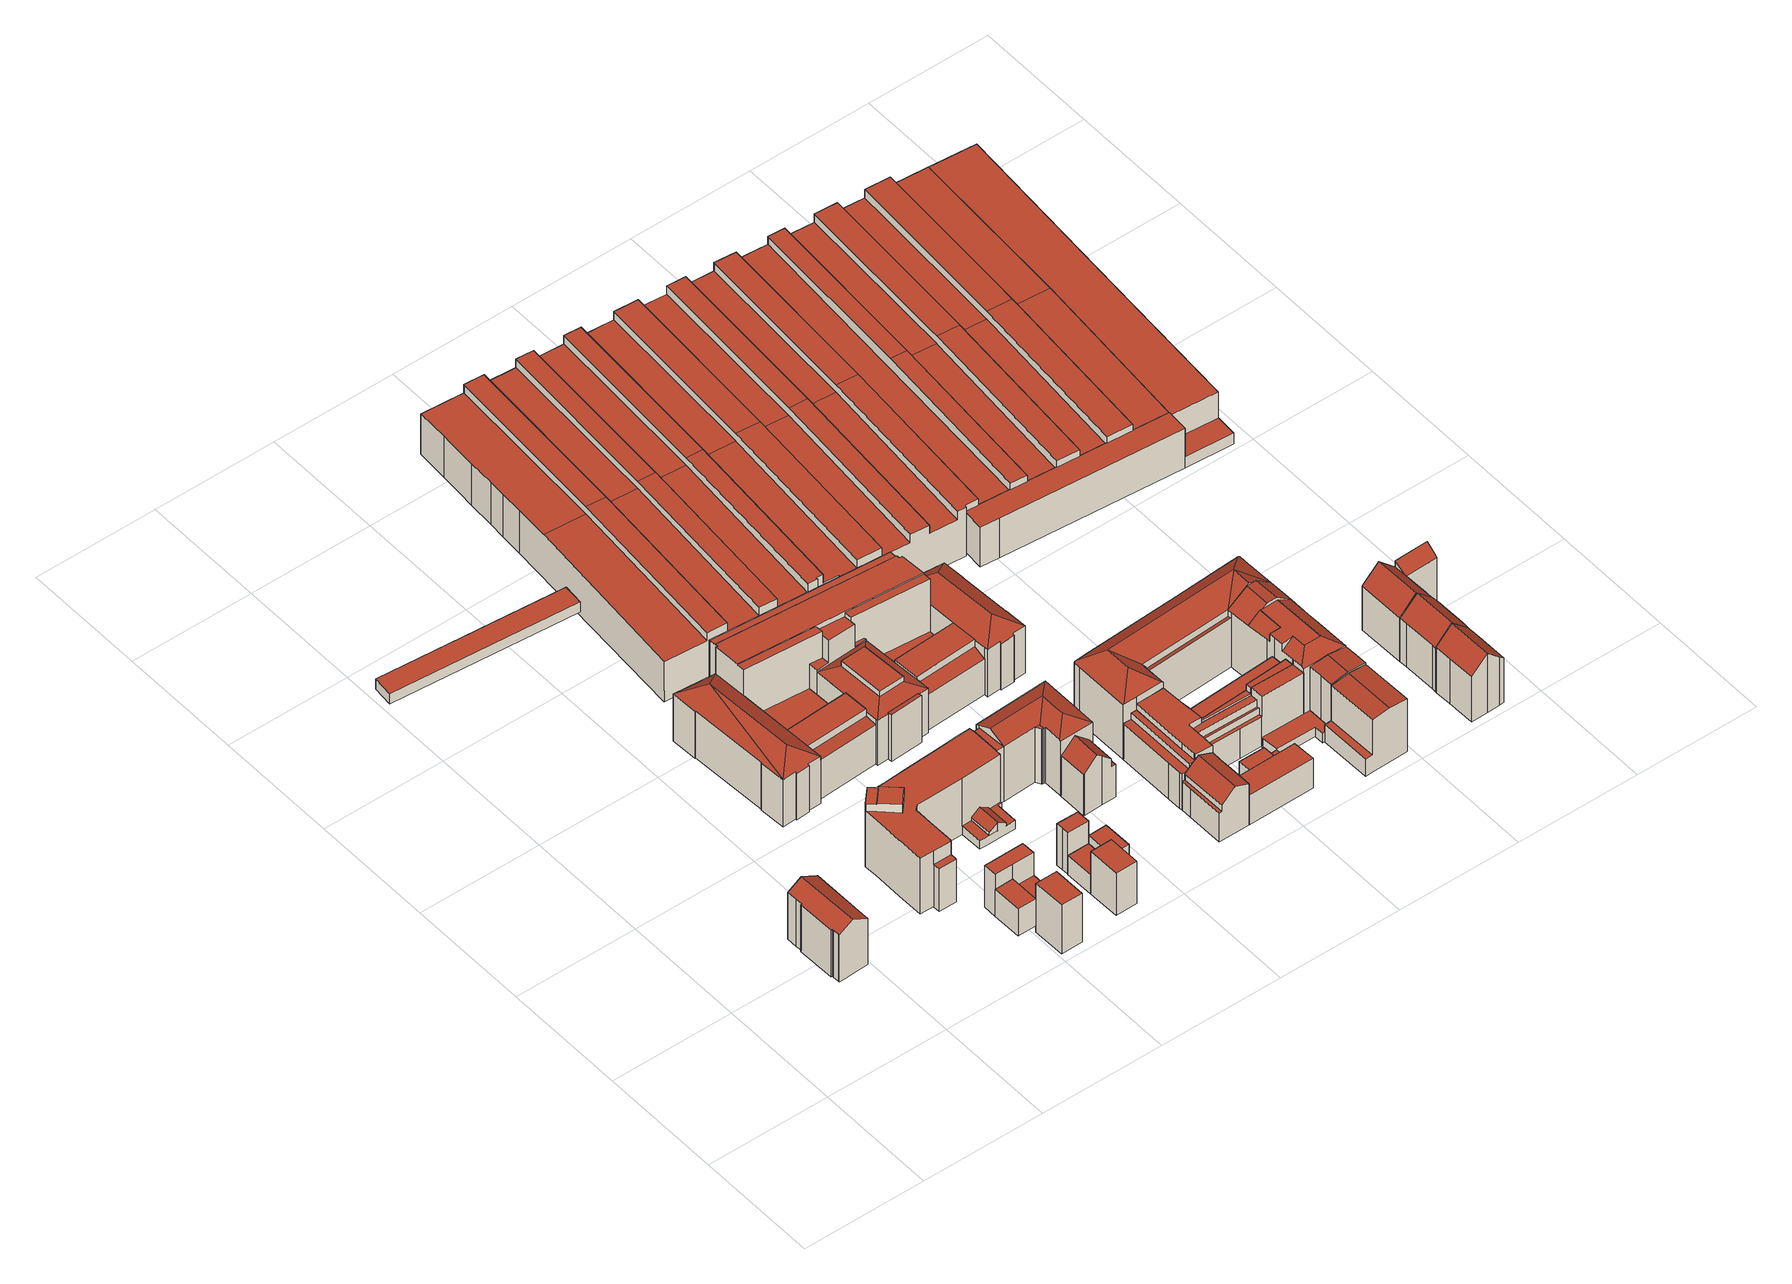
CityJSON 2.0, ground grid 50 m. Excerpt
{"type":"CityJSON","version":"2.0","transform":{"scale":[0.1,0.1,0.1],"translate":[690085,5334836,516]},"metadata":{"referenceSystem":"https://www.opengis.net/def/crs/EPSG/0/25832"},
"CityObjects":{
"building1":{"type":"Building","attributes":{"Gemeindeschluessel":"09162000","HoeheDach":"544.188","HoeheGrund":"519.210","Methode":"2000","NiedrigsteTraufeDesGebaeudes":"540.117","Geometrietyp2DReferenz":"3000","function":"31001_9998","roofType":"3100","measuredHeight":24.98,"storeysAboveGround":5},"geometry":[{"type":"MultiSurface","lod":"2","boundaries":[[[0,1,2,3,4,5]],[[6,7,8,9]],[[10,11,12,13]],[[9,8,14,15]],[[13,12,16,17]],[[18,19,7,6]],[[20,21,3,2,22,23,24,25]],[[17,16,19,18]],[[26,27,28,29]],[[30,31,11,10]],[[0,5,27,26]],[[28,27,5,4,3,21,20,32]],[[33,34,35,29,28,32,36,37]],[[15,14,25,24]],[[37,38,31,30,39,33]],[[1,0,26,29,35,34,33,39,30,10,13,17,18,6,9,15,24,23,22,2]],[[16,12,11,31,38,37,36,32,20,25,14,8,7,19]]],"semantics":{"surfaces":[{"type":"WallSurface"},{"type":"RoofSurface"},{"type":"GroundSurface"}],"values":[0,0,0,0,0,0,0,0,0,0,0,1,0,0,0,2,1]}}]},
"building2":{"type":"Building","attributes":{"Gemeindeschluessel":"09162000","HoeheDach":"531.533","HoeheGrund":"519.128","Methode":"1000","NiedrigsteTraufeDesGebaeudes":"531.533","Geometrietyp2DReferenz":"3000","function":"31001_9998","roofType":"1000","measuredHeight":12.4,"storeysAboveGround":3},"geometry":[{"type":"MultiSurface","lod":"2","boundaries":[[[40,41,42,43]],[[41,44,45,42]],[[43,46,47,40]],[[46,45,44,47]],[[47,44,41,40]],[[43,42,45,46]]],"semantics":{"surfaces":[{"type":"WallSurface"},{"type":"RoofSurface"},{"type":"GroundSurface"}],"values":[0,1,2,0,0,0]}}]},
"building3":{"type":"Building","attributes":{"Gemeindeschluessel":"09162000","HoeheDach":"524.943","HoeheGrund":"520.343","Methode":"1000","NiedrigsteTraufeDesGebaeudes":"524.943","Geometrietyp2DReferenz":"3000","function":"51009_1610","roofType":"1000","measuredHeight":4.6},"geometry":[{"type":"MultiSurface","lod":"2","boundaries":[[[48,49,50,51]],[[52,53,49,48]],[[53,54,50,49]],[[51,55,52,48]],[[55,54,53,52]],[[51,50,54,55]]],"semantics":{"surfaces":[{"type":"WallSurface"},{"type":"RoofSurface"},{"type":"GroundSurface"}],"values":[0,0,1,2,0,0]}}]},
"building4":{"type":"Building","attributes":{"Gemeindeschluessel":"09162000","HoeheDach":"538.558","HoeheGrund":"516.236","Methode":"1000","NiedrigsteTraufeDesGebaeudes":"538.558","Geometrietyp2DReferenz":"3000","function":"31001_9998","roofType":"1000","measuredHeight":22.32,"storeysAboveGround":5},"geometry":[{"type":"MultiSurface","lod":"2","boundaries":[[[56,57,58,59]],[[56,60,61,57]],[[58,62,63,59]],[[59,63,60,56]],[[63,62,61,60]],[[57,61,62,58]]],"semantics":{"surfaces":[{"type":"GroundSurface"},{"type":"WallSurface"},{"type":"RoofSurface"}],"values":[0,1,1,1,2,1]}}]},
"building5":{"type":"Building","attributes":{"Gemeindeschluessel":"09162000","HoeheDach":"538.330","HoeheGrund":"519.120","Methode":"2000","NiedrigsteTraufeDesGebaeudes":"538.330","Geometrietyp2DReferenz":"3000","function":"31001_9998","roofType":"1000","measuredHeight":19.21,"storeysAboveGround":5},"geometry":[{"type":"MultiSurface","lod":"2","boundaries":[[[64,65,66,67]],[[68,69,70,46]],[[71,64,67,68,46,43]],[[43,72,73,71]],[[71,73,65,64]],[[67,66,69,68]],[[72,70,69,66,65,73]],[[46,70,72,43]]],"semantics":{"surfaces":[{"type":"WallSurface"},{"type":"GroundSurface"},{"type":"RoofSurface"}],"values":[0,0,1,0,0,0,2,0]}}]},
"building6":{"type":"Building","attributes":{"Gemeindeschluessel":"09162000","HoeheDach":"527.783","HoeheGrund":"519.150","Methode":"1000","NiedrigsteTraufeDesGebaeudes":"527.783","Geometrietyp2DReferenz":"3000","function":"31001_9998","roofType":"1000","measuredHeight":8.63,"storeysAboveGround":2},"geometry":[{"type":"MultiSurface","lod":"2","boundaries":[[[47,74,75,46]],[[68,76,77,78]],[[78,77,74,47]],[[74,77,76,75]],[[46,75,76,68]],[[46,68,78,47]]],"semantics":{"surfaces":[{"type":"WallSurface"},{"type":"RoofSurface"},{"type":"GroundSurface"}],"values":[0,0,0,1,0,2]}}]},
"building7":{"type":"Building","attributes":{"Gemeindeschluessel":"09162000","HoeheDach":"548.483","HoeheGrund":"519.040","Methode":"2000","NiedrigsteTraufeDesGebaeudes":"522.816","Geometrietyp2DReferenz":"3000","function":"31001_9998","roofType":"1000","measuredHeight":29.44,"storeysAboveGround":7},"geometry":[{"type":"MultiSurface","lod":"2","boundaries":[[[79,80,81,82,83,84,85,86,87,88,89,90,91,92,93,94]],[[95,96,97,98]],[[99,100,101,102,103,104,105]],[[106,107,108,109,110,111]],[[112,113,114,115]],[[116,117,118,119,120,121,122]],[[123,124,125,108,107,106]],[[126,127,128,129,130]],[[114,131,132,133]],[[134,111,110,135]],[[127,136,132,131,137,138,139,140,141,142,143,128]],[[118,117,103,102]],[[144,137,131,114,113]],[[145,146,147,148]],[[139,149,150,151,105,104,140]],[[152,153,112,115,153,136,127,126]],[[154,155,156,157,158,159,160,161]],[[162,163,146,145]],[[146,163,164,165,147]],[[157,166,167,168,169,170,171,158]],[[150,149,172,173]],[[174,129,128,175,169,168]],[[176,177,178,179]],[[180,181,173,172,182,183]],[[154,161,177,176]],[[101,119,118,102]],[[97,184,185,186,187,188,189,190,191,192,193,194,195,196,98]],[[164,163,162,197,179,178,198]],[[99,105,151,150,173,181,180,199,200,201,202,130,129,174,168,167,166,157,156,155,154,176,179,197,162,145,148,203,95,98,196,195,194,193,192,191,204,94,93,92,91,90,89,88,87,122,121,120,100]],[[115,114,133,153]],[[87,86,116,122]],[[205,123,106,111,134,189,188]],[[190,206,207,79,94,204,191]],[[183,182,172,149,139,138,208]],[[96,209,198,178,177,161,160,159,158,171,170,169,175,128,143,142,141,140,104,103,117,116,86,85,84,83,82,81,80,79,207,210,211,125,124,123,205,188,187,186,185,184,97]],[[202,201,200,199,180,183,208,144,113,112,153,152,126,130]],[[147,165,209,96,95,203,148]],[[153,133,132,136]],[[135,110,109,108,125,211,210,207,206]],[[164,198,209,165]],[[134,135,206,190,189]],[[120,119,101,100]],[[208,138,137,144]]],"semantics":{"surfaces":[{"type":"WallSurface"},{"type":"RoofSurface"},{"type":"GroundSurface"}],"values":[0,0,0,1,0,0,0,0,1,0,0,0,1,0,0,1,0,0,1,0,0,0,0,0,0,1,0,0,2,0,0,0,0,1,1,0,0,0,0,0,1,0,0]}}]},
"building8":{"type":"Building","attributes":{"Gemeindeschluessel":"09162000","HoeheDach":"538.559","HoeheGrund":"519.210","Methode":"1000","NiedrigsteTraufeDesGebaeudes":"538.559","Geometrietyp2DReferenz":"3000","function":"31001_9998","roofType":"1000","measuredHeight":19.35,"storeysAboveGround":5},"geometry":[{"type":"MultiSurface","lod":"2","boundaries":[[[212,213,214,215]],[[212,216,217,213]],[[215,218,216,212]],[[218,219,217,216]],[[214,219,218,215]],[[213,217,219,214]]],"semantics":{"surfaces":[{"type":"GroundSurface"},{"type":"WallSurface"},{"type":"RoofSurface"}],"values":[0,1,1,2,1,1]}}]},
"building9":{"type":"Building","attributes":{"Gemeindeschluessel":"09162000","HoeheDach":"527.800","HoeheGrund":"519.143","Methode":"2000","NiedrigsteTraufeDesGebaeudes":"527.800","Geometrietyp2DReferenz":"3000","function":"31001_9998","roofType":"1000","measuredHeight":8.66,"storeysAboveGround":2},"geometry":[{"type":"MultiSurface","lod":"2","boundaries":[[[220,221,222,223]],[[224,225,220,223]],[[224,226,227,225]],[[225,227,221,220]],[[223,222,226,224]],[[222,221,227,226]]],"semantics":{"surfaces":[{"type":"WallSurface"},{"type":"GroundSurface"},{"type":"RoofSurface"}],"values":[0,1,0,0,0,2]}}]},
"building10":{"type":"Building","attributes":{"Gemeindeschluessel":"09162000","HoeheDach":"538.220","HoeheGrund":"519.178","Methode":"2000","NiedrigsteTraufeDesGebaeudes":"538.220","Geometrietyp2DReferenz":"3000","function":"31001_9998","roofType":"1000","measuredHeight":19.04,"storeysAboveGround":5},"geometry":[{"type":"MultiSurface","lod":"2","boundaries":[[[228,229,230,231]],[[232,233,229,228]],[[234,235,233,232]],[[228,231,236,234,232]],[[231,230,237,236]],[[233,235,237,230,229]],[[236,237,235,234]]],"semantics":{"surfaces":[{"type":"WallSurface"},{"type":"GroundSurface"},{"type":"RoofSurface"}],"values":[0,0,0,1,0,2,0]}}]},
"building11":{"type":"Building","attributes":{"Gemeindeschluessel":"09162000","HoeheDach":"531.525","HoeheGrund":"519.143","Methode":"2000","NiedrigsteTraufeDesGebaeudes":"531.525","Geometrietyp2DReferenz":"3000","function":"31001_9998","roofType":"1000","measuredHeight":12.38,"storeysAboveGround":3},"geometry":[{"type":"MultiSurface","lod":"2","boundaries":[[[220,238,239,225]],[[225,239,240,241]],[[241,240,242,243]],[[238,242,240,239]],[[243,242,238,220]],[[225,241,243,220]]],"semantics":{"surfaces":[{"type":"WallSurface"},{"type":"RoofSurface"},{"type":"GroundSurface"}],"values":[0,0,0,1,0,2]}}]},
"building12":{"type":"Building","attributes":{"Gemeindeschluessel":"09162000","HoeheDach":"551.440","HoeheGrund":"517.334","Methode":"2000","NiedrigsteTraufeDesGebaeudes":"526.626","Geometrietyp2DReferenz":"3000","function":"31001_2000","roofType":"3200","measuredHeight":34.11,"storeysAboveGround":9},"geometry":[{"type":"MultiSurface","lod":"2","boundaries":[[[244,245,246,247,248,249,250]],[[251,252,253,254]],[[255,256,257,258]],[[259,260,261,262]],[[263,264,265,266,267,268,260,259]],[[269,258,257,270,271,272]],[[273,274,275,276]],[[277,278,279,280,281,282,283,284]],[[285,286,287,288,289,290]],[[291,292,293,294,295,296,256]],[[297,298,299,300]],[[277,301,302,278]],[[303,304,305,306]],[[307,308,309]],[[310,311,246,312]],[[313,254,253,314]],[[315,248,316,317,318]],[[319,320,321,270,296,322,323]],[[285,290,324,325]],[[279,278,302,326]],[[318,317,327,328]],[[329,330,331,332,333,334,264,335]],[[336,293,292,337]],[[338,252,251,339]],[[340,341,342,343,247,246,311,344]],[[345,346,347,348]],[[349,323,350,351]],[[328,327,332,331,352]],[[266,265,281,280]],[[280,279,267,266]],[[353,354,284,283]],[[355,287,286,356,357,358]],[[313,314,359,330,329,273,360]],[[282,281,265,264,361]],[[362,320,346,345,363]],[[338,364,359,314,253,252]],[[365,344,311,310]],[[361,264,334,366]],[[367,313,360,368]],[[369,370,321,371,372,262,261,373]],[[343,342,374]],[[270,321,370,375,376,271]],[[377,378,379,380]],[[369,381,375,370]],[[260,268,373,261]],[[329,382,274,273]],[[333,303,306,334]],[[345,348,383,360,273,276,263]],[[384,298,297,385]],[[386,387,324,290,289,388,272,271,376]],[[319,323,349,385,297,300]],[[366,334,306,305,354,353]],[[335,389,382,329]],[[340,344,365,390,391]],[[367,339,251,254,313]],[[351,350,392,393]],[[296,270,257,256]],[[379,378,392,350,323,322,295]],[[299,348,347,319,300]],[[394,249,248,315]],[[309,372,363,307]],[[395,295,294,396]],[[337,292,291,397]],[[244,398,399,245]],[[400,381,369,373]],[[401,333,332,327]],[[322,296,295]],[[362,363,372,371]],[[373,268,267,279,326,400]],[[398,244,250,402]],[[393,392,378,377]],[[354,305,304,403]],[[355,404,288,287]],[[404,388,289,288]],[[405,342,341,406]],[[319,347,346,320]],[[371,321,320,362]],[[249,394,402,250]],[[274,382,389,275]],[[374,387,386,301,407]],[[364,352,331,330,359]],[[358,269,272,388,404,355]],[[408,403,304,303,333,401]],[[407,284,354,403,316,248,247,343,374]],[[409,374,342,405]],[[317,316,403,408]],[[380,379,295,395]],[[307,363,345,263,308]],[[276,275,389,335]],[[386,376,375,381,400,326,302,301]],[[263,276,335,264]],[[298,383,348,299]],[[397,291,256,255]],[[407,301,277,284]],[[361,366,353,283,282]],[[396,294,293,336]],[[384,368,360,383,298]],[[325,324,387,374,409]],[[327,317,408,401]],[[406,341,340,391]],[[312,246,245,399]],[[398,402,394,315,318,328,352,364,338,339,367,368,384,385,349,351,393,377,380,395,396,336,337,397,255,258,269,358,357,356,286,285,325,409,405,406,391,390,365,310,312,399]],[[308,263,259,262,372,309]]],"semantics":{"surfaces":[{"type":"RoofSurface"},{"type":"WallSurface"},{"type":"GroundSurface"}],"values":[0,0,1,0,1,1,1,1,1,0,0,0,0,0,1,1,1,0,1,1,1,0,1,1,0,1,1,1,0,1,1,1,0,1,1,1,1,1,1,1,0,1,1,0,1,1,1,0,1,0,1,1,1,1,1,1,0,0,1,1,1,1,1,1,1,1,0,0,0,1,1,1,0,1,1,0,1,1,0,1,1,1,1,0,1,1,1,1,1,1,0,1,1,1,0,1,1,1,0,1,1,2,1]}}]},
"building13":{"type":"Building","attributes":{"Gemeindeschluessel":"09162000","HoeheDach":"547.698","HoeheGrund":"519.150","Methode":"2000","NiedrigsteTraufeDesGebaeudes":"544.389","Geometrietyp2DReferenz":"3000","function":"31001_9998","roofType":"3200","measuredHeight":28.55,"storeysAboveGround":7},"geometry":[{"type":"MultiSurface","lod":"2","boundaries":[[[410,411,412,413,414,415]],[[416,417,418,419]],[[420,421,422,423,424,425]],[[412,418,417,426,413]],[[427,428,429,430,431,432]],[[433,434,414,413,426,435,436,437]],[[438,439,427,432]],[[419,418,412,411]],[[439,440,422,435,441,442]],[[443,444,433,437,445,446]],[[439,442,428,427]],[[445,437,436,435,422,421,420]],[[438,447,423,422,440,439]],[[448,434,433,444]],[[429,428,442,441,435,426,417]],[[446,445,420,425]],[[415,414,434,448]],[[447,438,432,431,430,416,419,411,410,415,448,444,443,446,425,424,423]],[[430,429,417,416]]],"semantics":{"surfaces":[{"type":"WallSurface"},{"type":"RoofSurface"},{"type":"GroundSurface"}],"values":[0,0,0,1,0,1,0,0,1,0,1,1,0,0,1,0,0,2,0]}}]},
"building14":{"type":"Building","attributes":{"Gemeindeschluessel":"09162000","HoeheDach":"543.490","HoeheGrund":"519.139","Methode":"2000","NiedrigsteTraufeDesGebaeudes":"534.112","Geometrietyp2DReferenz":"3000","function":"31001_9998","roofType":"3100","measuredHeight":24.35,"storeysAboveGround":5},"geometry":[{"type":"MultiSurface","lod":"2","boundaries":[[[438,449,450,451]],[[452,450,449,453]],[[454,455,456,432,438,451]],[[457,458,459,460,461]],[[456,462,463,432]],[[453,460,459,452]],[[455,454,458,457,464]],[[462,464,457,461,463]],[[438,432,463,461,460,453,449]],[[454,451,450,452,459,458]],[[455,464,462,456]]],"semantics":{"surfaces":[{"type":"WallSurface"},{"type":"RoofSurface"},{"type":"GroundSurface"}],"values":[0,1,2,1,0,0,0,1,0,0,0]}}]},
"building15":{"type":"Building","attributes":{"Gemeindeschluessel":"09162000","HoeheDach":"540.450","HoeheGrund":"519.162","Methode":"2000","NiedrigsteTraufeDesGebaeudes":"532.437","Geometrietyp2DReferenz":"3000","function":"31001_9998","roofType":"3100","measuredHeight":21.29,"storeysAboveGround":6},"geometry":[{"type":"MultiSurface","lod":"2","boundaries":[[[465,466,467,468,469]],[[470,471,472,473,474]],[[475,476,477,466,465,478,479,480]],[[465,469,481,478]],[[482,483,468,467,484]],[[466,477,474,473,484,467]],[[476,470,474,477]],[[478,481,485,479]],[[479,485,486,480]],[[483,486,485,481,469,468]],[[475,480,486,483,482,472,471]],[[475,471,470,476]],[[472,482,484,473]]],"semantics":{"surfaces":[{"type":"WallSurface"},{"type":"RoofSurface"},{"type":"GroundSurface"}],"values":[0,1,2,0,1,0,0,0,0,1,0,0,0]}}]},
"building16":{"type":"Building","attributes":{"Gemeindeschluessel":"09162000","HoeheDach":"538.582","HoeheGrund":"519.230","Methode":"2000","NiedrigsteTraufeDesGebaeudes":"535.751","Geometrietyp2DReferenz":"3000","function":"31001_9998","roofType":"1000","measuredHeight":19.35,"storeysAboveGround":5},"geometry":[{"type":"MultiSurface","lod":"2","boundaries":[[[487,488,489,490,491,492,493]],[[494,495,496,497,498,499]],[[494,493,492,495]],[[500,501,466,488,487,493,494,499,477]],[[477,499,498,502]],[[495,492,491,503,504,505,496]],[[506,490,489,507]],[[466,507,489,488]],[[502,498,497,508]],[[508,497,496,505]],[[503,491,490,506]],[[506,507,466,501,500,477,502,508,505,504,503]]],"semantics":{"surfaces":[{"type":"RoofSurface"},{"type":"WallSurface"},{"type":"GroundSurface"}],"values":[0,0,1,1,1,1,1,1,1,1,1,2]}}]},
"building17":{"type":"Building","attributes":{"Gemeindeschluessel":"09162000","HoeheDach":"541.500","HoeheGrund":"519.340","Methode":"2000","NiedrigsteTraufeDesGebaeudes":"541.500","Geometrietyp2DReferenz":"3000","function":"31001_9998","roofType":"1000","measuredHeight":22.16,"storeysAboveGround":7},"geometry":[{"type":"MultiSurface","lod":"2","boundaries":[[[509,510,511,512]],[[513,514,515,516]],[[517,518,519,520]],[[521,522,523,524,525,526]],[[520,519,510,509]],[[527,528,518,517]],[[529,530,531,532,533,534]],[[519,518,528,526,525,524,535,536,515,514,537,538,531,530,529,511,510]],[[539,523,522,521,527,517,520,509,512,534,533,532,540,541,513,516,542]],[[523,539,542,536,535,524]],[[541,537,514,513]],[[512,511,529,534]],[[516,515,536,542]],[[538,537,541,540,532,531]],[[521,526,528,527]]],"semantics":{"surfaces":[{"type":"WallSurface"},{"type":"RoofSurface"},{"type":"GroundSurface"}],"values":[0,0,0,0,0,0,0,1,2,0,0,0,0,0,0]}}]},
"building18":{"type":"Building","attributes":{"Gemeindeschluessel":"09162000","HoeheDach":"532.768","HoeheGrund":"519.196","Methode":"2000","NiedrigsteTraufeDesGebaeudes":"532.768","Geometrietyp2DReferenz":"3000","function":"31001_2000","roofType":"1000","measuredHeight":13.57},"geometry":[{"type":"MultiSurface","lod":"2","boundaries":[[[543,544,545,480]],[[546,547,548,545,544]],[[544,543,549,546]],[[479,548,547,550]],[[480,545,548,479]],[[546,549,551,550,547]],[[549,543,480,479,550,551]]],"semantics":{"surfaces":[{"type":"WallSurface"},{"type":"RoofSurface"},{"type":"GroundSurface"}],"values":[0,1,0,0,0,0,2]}}]},
"building19":{"type":"Building","attributes":{"Gemeindeschluessel":"09162000","HoeheDach":"527.625","HoeheGrund":"519.200","Methode":"9999","NiedrigsteTraufeDesGebaeudes":"527.625","Geometrietyp2DReferenz":"3000","function":"51009_1610","roofType":"1000","measuredHeight":8.43},"geometry":[{"type":"MultiSurface","lod":"2","boundaries":[[[552,551,553,554]],[[550,551,552,555]],[[550,555,556,557]],[[554,553,557,556]],[[555,552,554,556]],[[550,557,553,551]]],"semantics":{"surfaces":[{"type":"WallSurface"},{"type":"RoofSurface"},{"type":"GroundSurface"}],"values":[0,0,0,0,1,2]}}]},
"building20":{"type":"Building","attributes":{"Gemeindeschluessel":"09162000","HoeheDach":"523.230","HoeheGrund":"519.190","Methode":"1000","NiedrigsteTraufeDesGebaeudes":"523.230","Geometrietyp2DReferenz":"3000","function":"31001_2000","roofType":"1000","measuredHeight":4.04},"geometry":[{"type":"MultiSurface","lod":"2","boundaries":[[[558,559,553,551]],[[560,561,559,558]],[[549,560,558,551]],[[549,551,553,562]],[[561,562,553,559]],[[549,562,561,560]]],"semantics":{"surfaces":[{"type":"WallSurface"},{"type":"RoofSurface"},{"type":"GroundSurface"}],"values":[0,1,0,2,0,0]}}]},
"building21":{"type":"Building","attributes":{"Gemeindeschluessel":"09162000","HoeheDach":"542.370","HoeheGrund":"519.395","Methode":"2000","NiedrigsteTraufeDesGebaeudes":"532.931","Geometrietyp2DReferenz":"3000","function":"31001_9998","roofType":"1000","measuredHeight":22.98,"storeysAboveGround":4},"geometry":[{"type":"MultiSurface","lod":"2","boundaries":[[[563,564,565,566,567]],[[568,569,570,571,572]],[[573,574,575,576,577,578,579,580,581]],[[582,566,565,583]],[[584,580,579,585]],[[585,579,578,586]],[[587,571,570,588]],[[587,583,565,564,572,571]],[[573,589,590,574]],[[591,563,567,592]],[[588,570,569,593]],[[592,567,566,582,594,575,574,590]],[[590,589,591,592]],[[568,572,564,563,591,589,573,581]],[[586,578,577,595]],[[584,593,569,568,581,580]],[[576,596,595,577]],[[596,576,575,594]],[[584,585,586,595,596,594,582,583,587,588,593]]],"semantics":{"surfaces":[{"type":"RoofSurface"},{"type":"WallSurface"},{"type":"GroundSurface"}],"values":[0,0,0,1,1,1,1,1,1,1,1,1,0,1,1,1,1,1,2]}}]},
"building22":{"type":"Building","attributes":{"Gemeindeschluessel":"09162000","HoeheDach":"542.441","HoeheGrund":"519.410","Methode":"2000","NiedrigsteTraufeDesGebaeudes":"532.882","Geometrietyp2DReferenz":"3000","function":"31001_9998","roofType":"1000","measuredHeight":23.03,"storeysAboveGround":6},"geometry":[{"type":"MultiSurface","lod":"2","boundaries":[[[597,598,599,600]],[[583,601,602,603,604,587]],[[583,587,571,605,606,607]],[[608,609,597,600]],[[606,605,610,611]],[[587,604,612,613,614,571]],[[607,606,611,615]],[[616,617,618,619]],[[613,620,615,611,610,614]],[[604,603,616,619,608,600,599,612]],[[601,583,607,615,620,621]],[[620,613,612,599,598,621]],[[605,571,614,610]],[[602,601,621,598,597,609,618,617]],[[608,619,618,609]],[[616,603,602,617]]],"semantics":{"surfaces":[{"type":"WallSurface"},{"type":"GroundSurface"},{"type":"RoofSurface"}],"values":[0,1,0,2,0,0,2,2,0,0,0,2,2,0,0,0]}}]},
"building23":{"type":"Building","attributes":{"Gemeindeschluessel":"09162000","HoeheDach":"550.440","HoeheGrund":"519.227","Methode":"2000","NiedrigsteTraufeDesGebaeudes":"541.335","Geometrietyp2DReferenz":"3000","function":"31001_9998","roofType":"3100","measuredHeight":31.21,"storeysAboveGround":9},"geometry":[{"type":"MultiSurface","lod":"2","boundaries":[[[622,623,624,503,625]],[[626,627,628,629,630]],[[631,632,633,634,635,636,637,638,639,640,641,642]],[[624,623,643,644]],[[632,645,646,633]],[[647,648,649,650]],[[633,646,634]],[[651,652,653,654,655]],[[656,657,658,659,660]],[[641,661,662,642]],[[663,655,654,664]],[[665,666,667,668]],[[669,670,671,672,673,638,674]],[[675,676,677,678,679,647,650,680,625,503,505,681,682,683,665,668,657,656,684,685,627,626,686,687,688,689]],[[690,691,692,693]],[[690,694,648,647,679,691]],[[663,695,696,697,655]],[[650,649,698,680]],[[631,695,663,664,699,700]],[[701,702,689,688,687]],[[693,703,694,690]],[[667,658,657,668]],[[692,664,703,693]],[[701,704,630,629,661,672,671,702]],[[683,682,705,706,707]],[[708,709,634,646,645,700]],[[691,699,664,692]],[[643,623,622,698,649,648,694,703,710]],[[652,711,660,659,653]],[[626,630,704,686]],[[675,689,702,671,670]],[[631,700,645,632]],[[712,651,697,696]],[[684,711,652,651,712,713,685]],[[638,637,674]],[[707,666,665,683]],[[714,715,644,643,710,706,705]],[[686,704,701,687]],[[653,710,703,664]],[[698,622,625,680]],[[651,655,697]],[[681,714,705,682]],[[654,653,664]],[[714,681,505,715]],[[656,660,711,684]],[[638,673,639]],[[640,672,661,641]],[[685,713,628,627]],[[709,635,634]],[[675,670,669,676]],[[677,676,669,674,637,636]],[[653,659,658,667,666,707,706,710]],[[679,678,708,700,699,691]],[[505,503,624,644,715]],[[661,629,628,713,712,662]],[[712,696,695,631,642,662]],[[678,677,636,635,709,708]],[[639,673,672,640]]],"semantics":{"surfaces":[{"type":"WallSurface"},{"type":"RoofSurface"},{"type":"GroundSurface"}],"values":[0,0,1,1,0,0,0,1,0,0,0,0,1,2,1,0,1,0,1,0,0,0,0,1,0,1,0,1,1,0,0,0,1,0,0,0,1,0,1,0,0,0,1,0,0,0,0,0,0,0,0,1,0,0,1,0,0,0]}}]},
"building24":{"type":"Building","attributes":{"Gemeindeschluessel":"09162000","HoeheDach":"523.736","HoeheGrund":"519.380","Methode":"1000","NiedrigsteTraufeDesGebaeudes":"523.736","Geometrietyp2DReferenz":"3000","function":"31001_9998","roofType":"1000","measuredHeight":4.36,"storeysAboveGround":1},"geometry":[{"type":"MultiSurface","lod":"2","boundaries":[[[716,717,718,719]],[[720,721,593,722,584,723]],[[724,725,719,718,726,727]],[[728,729,730,731]],[[732,733,734,735]],[[734,733,729,728]],[[719,725,724,736,735,734,728,731,584,722,593,716]],[[729,733,732,737,727,726,718,717,721,720,723,730]],[[731,730,723,584]],[[593,721,717,716]],[[736,724,727,737,732,735]]],"semantics":{"surfaces":[{"type":"WallSurface"},{"type":"GroundSurface"},{"type":"RoofSurface"}],"values":[0,0,0,0,0,0,1,2,0,0,0]}}]},
"building25":{"type":"Building","attributes":{"Gemeindeschluessel":"09162000","HoeheDach":"544.060","HoeheGrund":"519.230","Methode":"2000","NiedrigsteTraufeDesGebaeudes":"527.062","Geometrietyp2DReferenz":"3000","function":"31001_9998","roofType":"3100","measuredHeight":24.83,"storeysAboveGround":7},"geometry":[{"type":"MultiSurface","lod":"2","boundaries":[[[738,739,740,741,742]],[[743,744,745,746]],[[746,745,747,741,740,739,748,749,750,751,752,753,754]],[[755,748,739,738]],[[756,757,755,738,742,744,743,758,759]],[[760,761,754,753]],[[742,741,747,745,744]],[[755,757,756,759,762,760,753,752,751,750,749,748]],[[758,763,761,760,762,759]],[[743,746,754,761,763,758]]],"semantics":{"surfaces":[{"type":"RoofSurface"},{"type":"WallSurface"},{"type":"GroundSurface"}],"values":[0,1,1,1,1,1,0,2,1,0]}}]},
"building26":{"type":"Building","attributes":{"Gemeindeschluessel":"09162000","HoeheDach":"544.666","HoeheGrund":"519.410","Methode":"1000","NiedrigsteTraufeDesGebaeudes":"543.862","Geometrietyp2DReferenz":"3000","function":"31001_9998","roofType":"3100","measuredHeight":25.26,"storeysAboveGround":7},"geometry":[{"type":"MultiSurface","lod":"2","boundaries":[[[764,765,766,767,768,769]],[[770,768,771,772,773,774]],[[771,768,767,775]],[[776,777,778,716,779,719]],[[769,768,770,774,778,777,776,780]],[[781,782,783,724,719,779,716,773,772,771,775,784]],[[784,766,765,781]],[[775,767,766,784]],[[716,778,774,773]],[[781,765,764,782]],[[724,780,776,719]],[[783,782,764,769,780,724]]],"semantics":{"surfaces":[{"type":"RoofSurface"},{"type":"WallSurface"},{"type":"GroundSurface"}],"values":[0,1,1,1,0,2,1,1,1,1,1,1]}}]},
"building27":{"type":"Building","attributes":{"name":"München Hauptbahnhof","Gemeindeschluessel":"09162000","HoeheDach":"542.010","HoeheGrund":"518.458","Methode":"2000","NiedrigsteTraufeDesGebaeudes":"537.008","Geometrietyp2DReferenz":"3000","function":"31001_3091","roofType":"1000","measuredHeight":23.55},"geometry":[{"type":"MultiSurface","lod":"2","boundaries":[[[785,786,787,788]],[[789,790,791,792,793,794]],[[795,796,797,798]],[[799,800,801,802]],[[803,804,805,806]],[[807,808,809,810]],[[804,811,812,813,814,815]],[[816,817,818,819]],[[820,821,822,823]],[[824,825,826,827]],[[819,818,828,829,830,831]],[[832,833,834,835]],[[830,829,836,837]],[[838,839,840,841]],[[840,842,843,844,845,841]],[[846,802,801,814,813,847]],[[848,847,813,812,849,850]],[[851,852,853,854,855,856]],[[857,858,859,860]],[[861,862,790,789]],[[795,839,838,863,864,796]],[[865,866,805,804,815]],[[867,868,869,870,871]],[[793,792,872,873]],[[874,875,876,877,878,879,880,859,858]],[[881,882,883,884]],[[882,881,885,886,887]],[[822,888,833,832,889,823]],[[809,890,891,892,893,810]],[[786,894,895,787]],[[896,852,851,897]],[[884,883,898,899]],[[900,901,854,853,902]],[[903,894,786,785,904,905]],[[895,906,825,824,788,787]],[[806,805,866,907,906,895,894,903,890,809,808,908,901,900,909,910]],[[825,906,907,826]],[[911,912,867,871,913]],[[914,877,876,915]],[[843,842,916,917]],[[863,838,841,845]],[[918,875,874,919]],[[846,847,848,920]],[[887,886,921,869]],[[812,811,922,849]],[[862,923,791,790]],[[914,924,925,878,877]],[[926,820,823,889]],[[868,867,912]],[[913,871,870,923,862,861]],[[854,901,908,855]],[[833,888,927,834]],[[794,793,873,928]],[[910,909,929,916,842,840,839,795,798,872,792,791,923,870,869,921]],[[897,851,856,930,893,892,904,785,788,824,827,931,800,799]],[[868,912,911,898,883,882,887,869]],[[916,929,932,933,917]],[[831,830,837,934]],[[915,876,875,918]],[[922,821,820,926,850,849]],[[907,866,865,931,827,826]],[[891,890,903,905]],[[860,859,880,836,829,828,935,927,888,822,821,922,811,804,803]],[[892,891,905,904]],[[928,873,872,798,797,936]],[[885,881,884,899,896,897,799,802,846,920,924,914,915,918,919,937,857,860,803,806,910,921,886]],[[899,898,911,913,861,789,794,928,936,864,863,845,844,933,932,902,853,852,896]],[[908,808,807,930,856,855]],[[932,929,909,900,902]],[[844,843,917,933]],[[936,797,796,864]],[[938,879,878,925]],[[934,837,836,880,879,938]],[[817,935,828,818]],[[874,858,857,937,919]],[[930,807,810,893]],[[920,848,850,926,889,832,835,816,819,831,934,938,925,924]],[[927,935,817,816,835,834]],[[801,800,931,865,815,814]]],"semantics":{"surfaces":[{"type":"RoofSurface"},{"type":"WallSurface"},{"type":"GroundSurface"}],"values":[0,1,0,1,1,0,1,0,0,0,1,0,0,0,1,1,0,0,1,0,1,0,0,0,0,1,1,1,1,0,1,1,1,1,1,1,0,0,1,0,0,1,1,1,0,0,1,0,1,1,0,0,0,1,1,0,1,0,1,1,1,0,1,0,1,2,1,1,0,0,0,0,1,0,1,0,1,1,0]}}]},
"building28":{"type":"Building","attributes":{"Gemeindeschluessel":"09162000","HoeheDach":"546.190","HoeheGrund":"518.980","Methode":"2000","NiedrigsteTraufeDesGebaeudes":"539.567","Geometrietyp2DReferenz":"3000","function":"31001_9998","roofType":"3100","measuredHeight":27.21,"storeysAboveGround":7},"geometry":[{"type":"MultiSurface","lod":"2","boundaries":[[[939,940,941,942,943,944,945,946]],[[947,944,943,948]],[[949,940,939,950,951]],[[952,953,946,945,954]],[[951,950,955,956]],[[954,945,944,947]],[[957,958,959,960]],[[948,943,942,961]],[[962,941,940,949]],[[961,942,941,962]],[[956,955,958,957]],[[952,954,947,948,961,962,949,951,956,957,960]],[[960,959,953,952]],[[959,958,955,950,939,946,953]]],"semantics":{"surfaces":[{"type":"RoofSurface"},{"type":"WallSurface"},{"type":"GroundSurface"}],"values":[0,1,1,1,1,1,1,1,1,1,1,2,1,0]}}]},
"building29":{"type":"Building","attributes":{"Gemeindeschluessel":"09162000","HoeheDach":"546.128","HoeheGrund":"519.250","Methode":"2000","NiedrigsteTraufeDesGebaeudes":"539.187","Geometrietyp2DReferenz":"3000","function":"31001_9998","roofType":"3100","measuredHeight":26.88,"storeysAboveGround":6},"geometry":[{"type":"MultiSurface","lod":"2","boundaries":[[[963,964,965,966,967,968]],[[969,970,971,972]],[[973,965,964,974]],[[967,966,975,976,972,971]],[[977,978,970,969]],[[979,980,981,963,968,982,983,984]],[[974,964,963,981]],[[982,968,967,971,970,978,985,983]],[[975,966,965,973]],[[983,985,978,977,986,984]],[[973,974,981,980,979,984,986,977,969,972,976,975]]],"semantics":{"surfaces":[{"type":"RoofSurface"},{"type":"WallSurface"},{"type":"GroundSurface"}],"values":[0,1,1,1,1,1,1,0,1,1,2]}}]},
"building30":{"type":"Building","attributes":{"Gemeindeschluessel":"09162000","HoeheDach":"538.300","HoeheGrund":"520.145","Methode":"2000","NiedrigsteTraufeDesGebaeudes":"525.110","Geometrietyp2DReferenz":"3000","function":"31001_3091","roofType":"1000","measuredHeight":18.16,"storeysAboveGround":5},"geometry":[{"type":"MultiSurface","lod":"2","boundaries":[[[987,988,989,990,991,992,993]],[[987,994,995,988]],[[996,997,998,999]],[[1000,999,998,1001,992,991]],[[1002,990,989,1003]],[[1004,993,992,1001]],[[1003,989,988,995]],[[1000,991,990,1002]],[[998,997,1004,1001]],[[993,1004,997,996,994,987]],[[1000,1002,1003,995,994,996,999]]],"semantics":{"surfaces":[{"type":"RoofSurface"},{"type":"WallSurface"},{"type":"GroundSurface"}],"values":[0,1,1,1,1,1,1,1,0,1,2]}}]},
"building31":{"type":"Building","attributes":{"Gemeindeschluessel":"09162000","HoeheDach":"546.200","HoeheGrund":"519.321","Methode":"2000","NiedrigsteTraufeDesGebaeudes":"539.100","Geometrietyp2DReferenz":"3000","function":"31001_1000","roofType":"3100","measuredHeight":26.88,"storeysAboveGround":6},"geometry":[{"type":"MultiSurface","lod":"2","boundaries":[[[1005,1006,1007,1008]],[[1009,1010,1011,1012,1013,1007,1006,1014]],[[1009,1015,1010]],[[1016,1017,1018,1019]],[[1020,1012,1011,1021]],[[1022,1023,1024,1025]],[[1026,1010,1015,1027,1028]],[[1029,1030,1019,1018]],[[1031,1025,1024,1032]],[[1009,1014,1029]],[[1030,1029,1014,1006,1005]],[[1033,1013,1012,1020]],[[1022,1025,1031,1034,1035]],[[1008,1007,1013,1033]],[[1021,1011,1010,1026]],[[1031,1032,1016,1019,1030,1005,1008,1033,1020,1021,1026,1028,1034]],[[1028,1027,1035,1034]],[[1029,1018,1017,1023,1022,1035,1027,1015,1009]],[[1016,1032,1024,1023,1017]]],"semantics":{"surfaces":[{"type":"WallSurface"},{"type":"RoofSurface"},{"type":"GroundSurface"}],"values":[0,1,0,0,0,1,0,0,0,0,0,0,0,0,0,2,0,1,0]}}]}
},
"vertices":[
[471,400,32],[471,536,32],[470,632,32],[470,632,241],[471,536,242],[471,400,244],[339,556,32],[339,556,245],[343,557,247],[343,557,32],[347,373,32],[347,373,247],[347,395,247],[347,395,32],[342,584,247],[342,584,32],[347,402,247],[347,402,32],[342,402,32],[342,402,245],[400,630,282],[468,632,242],[468,632,32],[400,630,32],[341,628,32],[341,628,247],[472,375,32],[472,375,244],[472,372,244],[472,372,32],[347,370,32],[347,370,247],[407,369,282],[347,366,32],[375,367,32],[407,369,32],[375,367,263],[347,366,247],[347,367,247],[347,367,32],
[937,167,31],[937,167,155],[936,285,155],[936,285,31],[1012,167,155],[1011,286,155],[1011,286,31],[1012,167,31],
[759,2225,43],[759,2225,89],[7,2285,89],[7,2285,43],[766,2308,43],[766,2308,89],[14,2368,89],[14,2368,43],
[1014,36,2],[1012,167,2],[1100,168,2],[1101,36,2],[1014,36,226],[1012,167,226],[1100,168,226],[1101,36,226],
[1098,341,31],[1098,341,223],[1098,314,223],[1098,314,31],[1099,286,31],[1099,286,223],[1011,286,223],[936,340,31],[936,285,223],[936,340,223],
[1012,167,118],[1011,286,118],[1099,286,118],[1100,168,118],[1100,168,31],
[806,790,287],[861,793,287],[881,794,287],[983,800,287],[1090,805,287],[1131,808,287],[1203,812,287],[1257,814,287],[1257,814,30],[1203,812,30],[1131,808,30],[1090,805,30],[983,800,30],[881,794,30],[861,793,30],[806,790,30],[808,447,30],[808,447,287],[753,447,287],[753,447,30],[1260,682,30],[1293,682,30],[1293,682,282],[1260,682,282],[1260,682,287],[1259,682,287],[1259,682,30],[840,648,325],[882,693,325],[894,705,325],[882,716,325],[832,763,325],[778,705,325],[1168,559,68],[1168,559,106],[1168,560,106],[1168,560,68],[1258,799,287],[1259,799,287],[1259,799,282],[1286,801,282],[1286,801,30],[1259,799,30],[1258,799,30],[840,648,287],[882,693,287],[894,705,287],[1093,559,68],[1092,649,68],[1092,649,287],[1092,649,30],[1093,559,30],[1168,653,106],[1131,651,82],[1132,559,82],[778,705,319],[832,763,319],[1131,651,68],[1204,655,82],[1204,655,68],[1259,658,68],[1259,658,287],[1204,655,287],[1168,653,287],[1131,651,287],[1204,560,82],[880,417,30],[880,417,226],[808,418,226],[808,418,30],[1259,651,68],[1259,651,30],[1259,658,30],[1113,559,68],[1132,559,68],[884,472,30],[883,556,30],[883,608,30],[883,630,30],[883,630,287],[883,608,287],[883,556,287],[884,472,287],[880,421,30],[880,421,226],[880,445,226],[808,446,226],[883,631,30],[891,638,30],[900,647,30],[900,647,287],[891,638,287],[883,631,287],[1243,650,68],[1243,650,30],[956,647,30],[956,647,287],[884,448,30],[884,448,287],[880,448,287],[880,448,30],[1243,560,30],[1243,561,30],[1243,561,68],[1243,560,68],[752,554,287],[752,555,287],[752,630,287],[752,677,287],[751,730,287],[751,730,319],[751,732,319],[751,732,30],[751,730,30],[752,677,30],[752,630,30],[752,555,30],[752,554,30],[880,445,30],[880,445,287],[1204,560,30],[1168,559,30],[1132,559,30],[1113,559,30],[808,446,30],[804,788,30],[778,705,287],[804,788,319],[804,788,287],[1204,560,68],[808,446,287],[832,763,287],[882,716,287],
[1245,38,32],[1244,169,32],[1332,170,32],[1333,39,32],[1245,38,226],[1244,169,226],[1333,39,226],[1332,170,226],
[1332,170,31],[1332,170,118],[1244,169,118],[1244,169,31],[1243,287,31],[1331,288,31],[1243,287,118],[1331,288,118],
[1242,343,32],[1242,343,222],[1330,343,222],[1330,343,32],[1243,315,32],[1243,315,222],[1243,287,32],[1243,287,222],[1331,288,32],[1331,288,222],
[1332,170,155],[1331,288,155],[1406,289,155],[1406,289,31],[1407,171,155],[1407,171,31],
[1678,1106,226],[1677,1112,231],[1732,1114,230],[1646,1183,287],[1567,1105,231],[1622,1109,231],[1622,1103,226],[1135,1069,229],[1267,1076,229],[1265,1094,227],[1134,1087,227],[638,1592,13],[638,1592,230],[802,1578,230],[802,1578,13],[1075,1384,227],[1127,1387,227],[1125,1419,227],[1073,1423,227],[1075,1384,220],[1292,1396,220],[1292,1396,224],[1240,1393,224],[1240,1393,330],[1127,1387,330],[814,1577,13],[805,1577,230],[805,1577,354],[814,1577,354],[1145,1145,248],[1145,1145,271],[1136,1334,271],[1136,1334,248],[1552,1387,349],[1239,1410,349],[1239,1410,330],[1239,1410,224],[1291,1407,224],[1291,1407,106],[1552,1387,106],[1552,1387,230],[1532,1533,13],[1530,1566,13],[1530,1566,349],[1531,1535,349],[1531,1535,354],[1532,1533,354],[644,1485,230],[646,1485,231],[664,1163,231],[662,1163,230],[668,1056,230],[726,1511,285],[832,1080,191],[1088,1094,191],[1086,1141,198],[829,1128,198],[1550,1418,349],[1237,1441,349],[1307,1154,231],[1564,1168,231],[1558,1273,231],[1300,1259,231],[1081,1243,106],[1075,1384,106],[1073,1423,106],[1727,1208,13],[1727,1208,231],[1732,1114,13],[1134,1087,220],[1265,1094,220],[1567,1105,13],[1566,1120,230],[1566,1120,177],[1566,1120,13],[829,1128,230],[824,1229,230],[813,1442,230],[746,1134,285],[832,1065,230],[1532,1522,354],[1532,1522,13],[1237,1441,330],[1310,1106,177],[1310,1106,13],[1250,1151,248],[1310,1097,220],[1311,1097,220],[1310,1106,220],[1307,1154,220],[1300,1259,220],[1238,1339,248],[664,1163,13],[646,1485,13],[1267,1076,13],[1135,1069,13],[1713,1417,232],[1715,1417,231],[1710,1509,230],[1631,1442,287],[1725,1208,232],[1081,1243,220],[1081,1243,230],[1086,1141,230],[1086,1141,220],[832,1065,13],[778,1062,230],[778,1062,13],[1311,1097,13],[1558,1273,106],[1558,1273,230],[812,1619,349],[1461,1571,13],[1376,1577,13],[812,1619,13],[1265,1095,220],[1088,1085,220],[1292,1396,106],[824,1229,116],[1081,1243,116],[1265,1095,13],[1725,1208,13],[1300,1259,106],[1134,1087,13],[1088,1085,13],[1125,1419,349],[813,1442,349],[813,1442,116],[1073,1423,116],[1125,1419,330],[1544,1522,230],[811,1473,349],[811,1473,354],[723,1053,13],[723,1053,226],[723,1059,230],[723,1059,13],[1123,1450,349],[1250,1151,271],[1088,1094,220],[1088,1094,13],[832,1080,13],[1550,1418,354],[1544,1522,354],[814,1588,354],[1238,1339,271],[1719,1312,13],[1713,1417,13],[778,1056,226],[778,1056,13],[1622,1109,13],[668,1056,13],[662,1163,13],[644,1485,13],[1678,1106,13],[1677,1112,13],[1123,1450,330],[1307,1154,199],[1622,1103,13],[1564,1168,230],[814,1588,349],[1710,1509,13],[1715,1417,13],[1550,1418,230],[1564,1168,199],[1544,1522,13],
[1429,685,31],[1438,668,31],[1438,668,284],[1429,685,284],[1428,687,285],[1428,687,31],[1447,664,31],[1447,664,284],[1442,665,284],[1442,665,31],[1286,817,284],[1446,825,284],[1589,832,284],[1589,832,31],[1446,825,31],[1286,817,31],[1447,686,284],[1453,583,284],[1453,589,286],[1453,663,287],[1453,663,31],[1453,589,31],[1453,583,31],[1293,682,286],[1293,680,285],[1518,759,317],[1447,756,317],[1289,748,317],[1590,586,31],[1590,586,284],[1589,693,284],[1518,690,317],[1519,656,317],[1289,748,31],[1293,682,31],[1286,801,292],[1286,801,31],[1589,693,31],[1293,680,31],
[1590,586,181],[1590,468,181],[1590,468,31],[1571,467,181],[1571,586,181],[1531,467,31],[1457,465,31],[1454,465,31],[1512,466,275],[1531,467,257],[1571,467,218],[1571,586,218],[1512,585,275],[1454,465,219],[1453,583,219],[1457,465,222],
[1846,280,32],[1775,282,32],[1775,282,233],[1787,282,245],[1846,280,222],[1721,241,164],[1721,92,164],[1734,92,164],[1732,283,164],[1720,283,164],[1721,92,32],[1721,241,32],[1720,283,32],[1845,239,32],[1846,183,32],[1847,92,32],[1845,239,222],[1734,92,192],[1789,92,245],[1732,283,192],[1846,183,222],[1847,92,222],
[1768,282,226],[1775,282,226],[1775,287,226],[1774,351,226],[1773,586,226],[1750,586,226],[1752,283,226],[1752,283,198],[1750,586,198],[1718,586,198],[1719,352,198],[1720,294,198],[1720,283,198],[1752,283,32],[1768,282,32],[1720,294,32],[1773,586,32],[1750,586,32],[1718,586,32],[1774,351,32],[1775,287,32],[1719,352,32],
[1775,282,33],[1775,282,255],[1775,287,255],[1775,287,33],[1892,505,33],[1892,505,255],[1894,465,255],[1894,465,33],[1845,286,33],[1845,286,255],[1846,280,255],[1846,280,33],[1845,350,33],[1845,400,33],[1846,402,33],[1846,402,255],[1845,400,255],[1845,350,255],[1844,286,33],[1844,286,255],[1774,351,255],[1774,400,255],[1773,586,255],[1773,586,33],[1774,400,33],[1774,351,33],[1847,402,255],[1898,405,255],[1887,587,255],[1846,587,255],[1847,402,33],[1846,587,33],[1887,587,33],[1898,405,33],
[2119,94,32],[2119,94,168],[1847,92,168],[2114,186,168],[1956,184,168],[1846,183,168],[2114,186,32],[1956,184,32],[2061,185,32],
[2061,185,116],[2059,275,32],[2059,275,116],[1956,184,116],[1955,276,116],[1955,276,32],
[2061,185,72],[2059,275,72],[2114,186,72],[2111,274,72],[2111,274,32],
[2107,375,228],[2106,402,228],[1898,405,228],[1846,402,228],[1845,378,228],[2109,348,264],[2282,347,264],[2279,395,264],[2279,400,264],[2106,402,264],[2108,363,169],[1845,365,169],[1845,350,169],[1846,350,169],[1862,350,169],[1887,350,169],[2018,349,169],[2106,348,169],[2109,348,169],[1846,402,34],[1898,405,34],[2106,348,34],[2018,349,34],[1887,350,34],[2279,400,34],[2279,395,34],[2108,363,199],[1845,365,199],[2107,375,196],[1845,378,196],[2282,347,34],[1845,350,34],[1862,350,34],[1846,350,34],
[1893,476,197],[1893,476,229],[2273,498,229],[2273,498,197],[1894,465,34],[1892,505,34],[2272,527,34],[2274,487,34],[2104,402,264],[2104,402,237],[1898,405,237],[2272,514,197],[1892,492,197],[2103,424,264],[2103,424,237],[2274,487,229],[2277,434,229],[2277,434,264],[1897,412,237],[2272,527,169],[1892,505,169],[1892,492,169],[2272,514,169],[1897,412,229],[1894,465,229],
[1887,587,282],[1879,587,288],[1773,586,287],[1887,587,32],[2457,345,32],[2454,498,32],[2454,498,283],[2457,346,283],[2457,345,283],[2325,617,322],[2317,617,322],[2319,512,322],[2316,512,322],[2272,512,322],[2274,487,322],[2276,451,322],[2322,455,322],[2325,456,322],[2326,399,322],[2396,399,322],[2391,620,322],[1801,665,344],[1722,586,287],[2317,617,324],[2319,512,324],[1882,677,32],[1882,677,286],[1884,642,284],[1884,642,32],[2450,726,283],[2450,727,283],[2355,802,344],[2356,721,344],[2369,722,336],[2446,883,32],[2399,881,32],[2399,881,287],[2440,883,288],[2446,883,283],[2396,399,324],[2391,620,324],[2346,720,337],[2261,715,283],[1950,855,32],[1950,855,287],[2166,867,287],[2166,867,32],[2279,400,289],[2279,395,289],[2281,356,290],[2326,399,324],[2325,456,324],[2276,451,288],[2279,395,32],[2279,400,32],[2274,487,32],[2272,527,32],[2262,699,32],[1884,637,32],[1717,815,32],[1717,841,32],[1762,844,32],[2447,858,32],[2453,534,32],[2382,346,32],[2358,346,32],[2308,347,32],[2282,347,32],[1886,677,257],[2262,699,257],[2261,715,253],[1885,694,253],[1886,677,283],[2348,618,337],[2389,620,335],[2387,723,335],[1884,637,284],[2262,699,283],[2266,616,285],[2358,346,283],[2282,347,283],[1885,694,283],[2382,346,283],[1717,841,284],[1722,841,288],[1762,844,287],[2272,527,288],[2272,512,288],[1801,770,344],[2447,858,283],[2452,621,284],[2453,534,283],[1717,815,283],[1718,586,284],
[2308,347,34],[2308,347,77],[2309,291,77],[2309,291,34],[2270,347,77],[2282,347,77],[2270,347,34],[2106,348,77],[2310,238,34],[2309,272,34],[2309,272,77],[2310,238,77],[2111,274,34],[2111,274,77],[2105,338,77],[2105,338,34],[2273,236,77],[2272,273,77],[2272,273,34],[2273,236,34],[2282,237,34],[2282,237,77],
[2464,33,273],[2460,243,273],[2412,242,278],[2386,241,281],[2390,31,281],[2316,29,111],[2316,29,273],[2311,238,273],[2311,238,111],[2385,241,281],[2460,243,32],[2412,242,32],[2386,241,32],[2385,241,32],[2311,238,32],[2310,238,32],[2310,238,111],[2464,33,32],[2316,29,32],[2390,31,32],[2285,28,111],[2285,28,32],[2282,237,32],[2282,237,111],[2285,63,32],[2285,63,111],
[2460,243,279],[2459,291,279],[2457,344,279],[2457,345,279],[2382,346,287],[2385,241,287],[2371,346,285],[2382,346,34],[2371,346,34],[2358,346,34],[2358,346,284],[2457,345,34],[2309,291,279],[2308,344,279],[2308,347,279],[2308,344,34],[2310,238,279],[2459,291,34],[2460,243,34],[2385,241,34],[2457,344,34],
[1694,1666,210],[1746,2364,226],[1634,2372,226],[1582,1675,210],[2480,1614,249],[2531,2305,260],[2583,3004,249],[2583,3004,210],[2531,2305,226],[2480,1614,210],[2384,3020,249],[2332,2320,260],[2423,2313,260],[2475,3013,249],[1426,1687,25],[1426,1687,210],[1418,1696,210],[1418,1696,25],[1460,3090,25],[1460,3090,210],[1524,3085,210],[1524,3085,25],[1934,2350,226],[1986,3050,210],[1874,3059,210],[1822,2358,226],[1460,3090,249],[1407,2389,260],[1356,1701,249],[1356,1701,210],[1407,2389,226],[1097,1713,210],[1149,2409,226],[1023,2418,226],[971,1722,210],[1340,2395,226],[1392,3095,210],[1272,3104,210],[1220,2404,226],[1582,1675,249],[1634,2372,260],[1537,2380,260],[1485,1683,249],[1075,3118,210],[1075,3118,249],[1023,2418,260],[971,1722,249],[1168,1707,249],[1220,2404,260],[1149,2409,260],[1097,1713,249],[995,3124,249],[943,2424,260],[2332,2320,226],[2384,3020,210],[2267,3029,210],[2215,2329,226],[2267,3029,249],[2215,2329,260],[2164,1639,249],[2164,1639,210],[1329,1703,25],[1329,1703,249],[1329,1695,249],[1340,2395,260],[1288,1698,249],[1915,1649,249],[1918,1658,249],[1970,1654,249],[2021,2343,260],[1934,2350,260],[1882,1652,249],[816,3008,25],[816,3008,213],[824,3136,210],[824,3136,25],[2580,1606,249],[2632,2297,260],[2281,1630,210],[2281,1630,249],[1537,2380,226],[1589,3080,210],[2782,2286,226],[2833,2971,210],[2834,2985,210],[2684,2996,210],[2632,2297,226],[2475,3013,210],[2423,2313,226],[804,2847,217],[798,2741,219],[793,2669,221],[787,2577,223],[776,2437,226],[943,2424,226],[995,3124,210],[2963,2173,25],[2963,2173,210],[2918,1584,210],[2918,1584,25],[2983,2430,25],[3025,2970,25],[3025,2970,210],[1272,3104,249],[1168,1707,210],[1874,3059,249],[1822,2358,260],[1770,1660,249],[1770,1660,210],[1798,3064,210],[1686,3073,210],[1918,1658,25],[1915,1649,25],[2918,1579,210],[2918,1579,25],[2074,3044,214],[2074,3044,249],[1970,1654,214],[1798,3064,249],[1694,1666,249],[1746,2364,260],[1686,3073,249],[1589,3080,249],[1986,3050,249],[2198,3034,214],[2198,3034,25],[2730,1594,210],[2731,1601,210],[2580,1606,210],[787,2577,25],[793,2669,25],[2200,3034,249],[2148,2334,260],[798,2741,25],[804,2847,25],[1329,1695,25],[2834,2985,25],[1392,3095,249],[2684,2996,249],[721,1742,25],[721,1742,210],[1288,1698,210],[1201,3109,249],[2372,1623,210],[2200,3034,214],[1882,1652,210],[1485,1683,210],[2097,1644,214],[2097,1644,249],[892,1728,249],[1201,3109,210],[2372,1623,249],[809,2916,25],[892,1728,210],
[2784,10,302],[2833,11,255],[2853,12,236],[2852,83,236],[2852,123,236],[2850,190,236],[2850,195,236],[2781,193,302],[2850,190,30],[2852,123,30],[2833,11,30],[2783,10,301],[2783,10,30],[2710,190,30],[2710,190,236],[2850,195,30],[2715,9,237],[2715,9,30],[2712,120,30],[2712,120,236],[2711,185,236],[2711,185,30],[2852,83,30],[2853,12,30],
[2850,195,238],[2850,222,238],[2848,338,238],[2847,376,238],[2781,374,301],[2784,193,301],[2708,341,32],[2708,341,232],[2707,372,232],[2707,372,32],[2848,338,32],[2850,222,32],[2847,376,32],[2781,374,32],[2711,208,32],[2711,208,233],[2729,191,32],[2784,193,32],[2850,195,32],[2729,191,249],[2710,190,232],[2710,190,32],[2710,191,232],[2710,191,32],
[1918,1658,223],[1915,1649,223],[1909,1567,223],[1984,1561,223],[2718,1504,223],[2719,1504,223],[2725,1595,223],[1918,1658,41],[1915,1649,41],[2918,1579,41],[2918,1579,91],[2913,1492,91],[2913,1492,41],[2718,1504,41],[2719,1504,91],[1984,1561,41],[1909,1567,41],[2725,1595,91],
[2852,565,33],[2852,565,263],[2863,565,263],[2863,565,33],[2844,517,235],[2844,510,231],[2977,514,232],[2978,518,234],[2979,568,264],[2842,564,263],[2844,510,235],[2779,565,33],[2779,565,296],[2843,566,234],[2843,566,33],[2978,518,33],[2977,514,33],[2778,374,302],[2773,565,302],[2703,563,235],[2707,372,234],[2844,510,33],[2846,411,235],[2846,411,33],[2842,564,235],[2842,564,33],[2707,372,33],[2703,563,33],[2979,568,33],[2847,376,33],[2847,376,235]
]}
